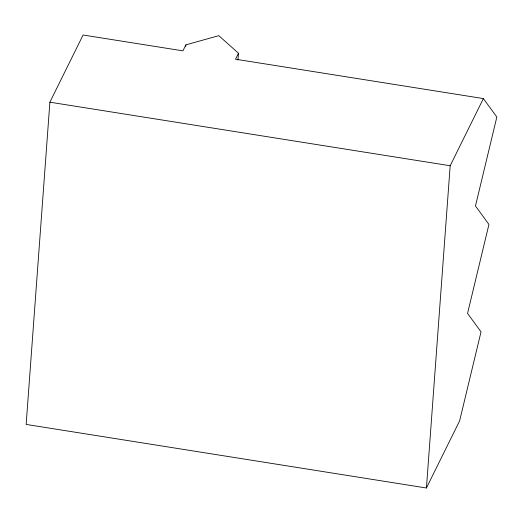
<?xml version="1.0" encoding="UTF-8"?>
<svg xmlns="http://www.w3.org/2000/svg" width="523" height="523" viewBox="0 0 523 523"><rect width="100%" height="100%" fill="white"/><g stroke="black" fill="none" stroke-linecap="round" stroke-linejoin="round"><path stroke-width="0.78" d="M49.888 102.188L26.15 424.428L426.435 487.998L459.639 420.812L481.023 331.844L467.555 313.401L488.94 224.432L475.466 205.984L496.85 117.015L483.376 98.572L235.507 59.21L238.475 53.209L218.784 35.662L185.887 44.86L182.919 50.855L83.092 35.002L49.888 102.188L450.179 165.752L483.376 98.572M185.77 46.384L185.887 44.86M237.965 60.06L238.475 53.209M426.435 487.998L450.179 165.752"/></g></svg>
